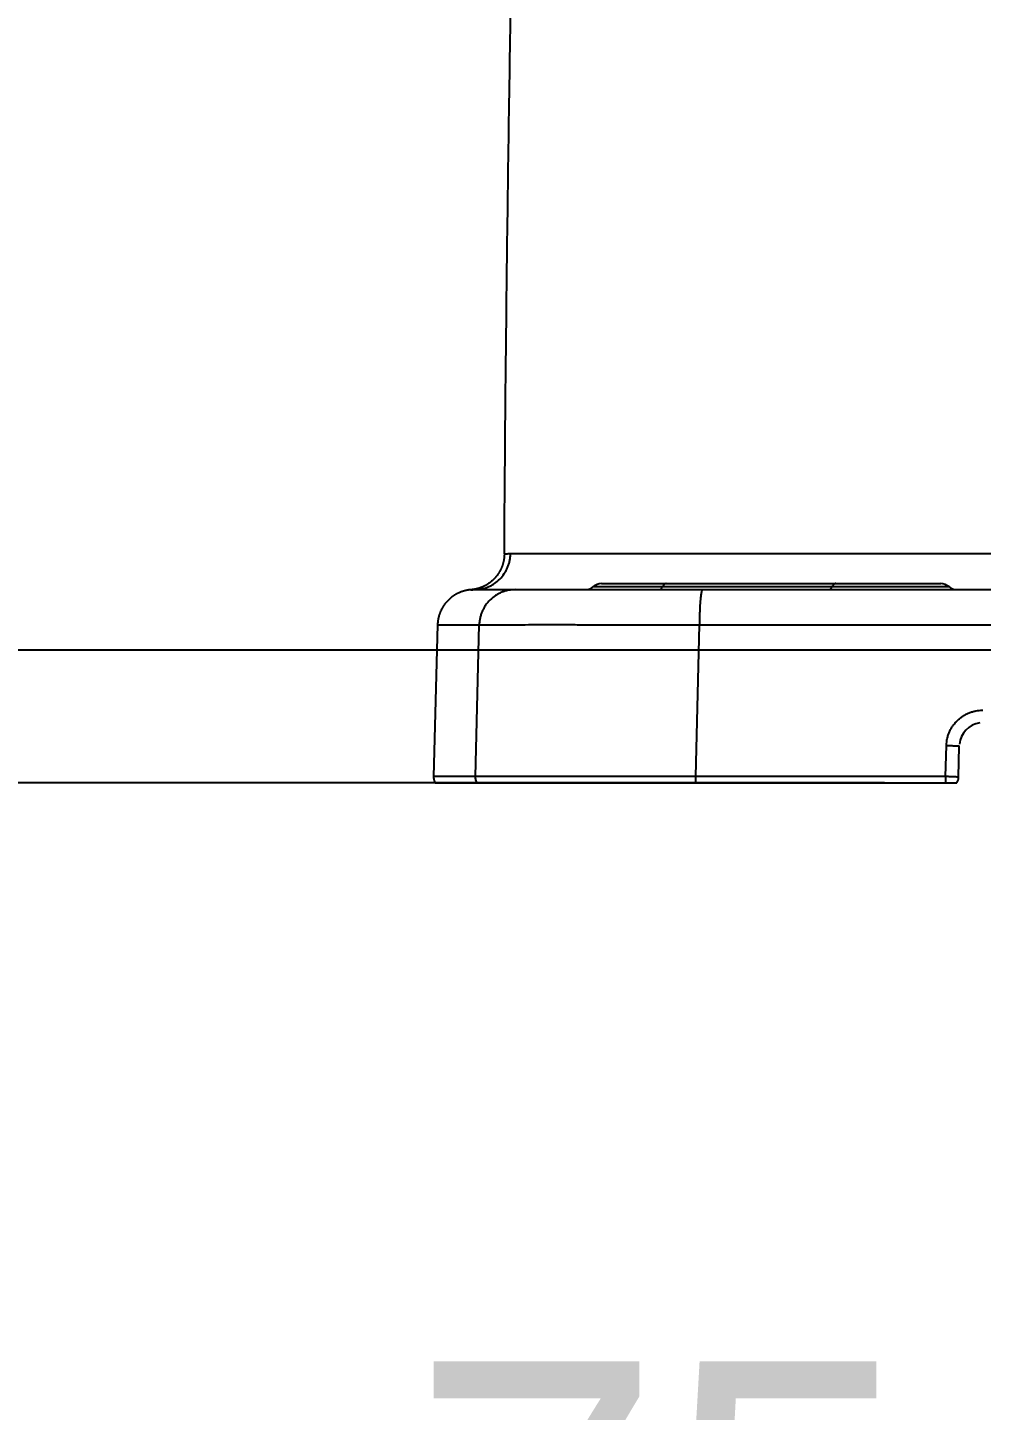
# Model space of a CAD drawing. Header units: millimetres. Extents: x 4086 to 8300, y 123 to 1549.
# Drawn here: x 6994.85 to 7014.59, y 635.53 to 664.14 of the extents above; entities that cross this region are included whole.
import ezdxf

# ---------------------------------------------------------------- set-up
doc = ezdxf.new("R2010")
doc.units = ezdxf.units.MM
doc.layers.add('外形图', color=7, linetype='Continuous')
doc.layers.add('尺寸标注', color=7, linetype='Continuous')
doc.styles.add('思源黑', font='SourceHanSansCN-Normal.ttf')
doc.dimstyles.new('尺寸标注_1_4比例', dxfattribs={"dimtxt": 7, "dimasz": 6, "dimexe": 2, "dimexo": 1.5, "dimgap": 1, "dimtad": 1, "dimdec": 1, "dimlfac": 4, "dimdsep": 46, "dimtxsty": '思源黑', "dimcen": 0.09, "dimadec": 0, "dimazin": 0, "dimtp": 0.01, "dimtm": 0.01, "dimtfac": 1, "dimtdec": 1, "dimtofl": 0, "dimtmove": 0, "dimatfit": 3, "dimfxl": 1, "dimtolj": 1, "dimarcsym": 0})

# ---------------------------------------------------------------- blocks, each defined once
blk = doc.blocks.new('*D775')
at = {"layer": 'Defpoints', "color": 0}
for p in [(7020.362, 711.013), (6971.195, 648.513), (7008.683, 648.513)]:
    blk.add_point(p, dxfattribs=at)
at = {"layer": '尺寸标注', "color": 0, "lineweight": -2}
for p, q in [((7018.862, 711.013), (6969.195, 711.013)), ((6971.195, 705.013), (6971.195, 654.513)), ((7007.183, 648.513), (6969.195, 648.513))]:
    blk.add_line(p, q, dxfattribs=at)
at = {"layer": '尺寸标注', "color": 0}
for points in [[(6972.195, 705.013), (6970.195, 705.013), (6971.195, 711.013)], [(6970.195, 654.513), (6972.195, 654.513), (6971.195, 648.513)]]:
    blk.add_solid(points, dxfattribs=at)
at = {"layer": '尺寸标注', "color": 0, "insert": (6966.571, 679.763), "char_height": 7, "attachment_point": 5, "rotation": 90, "style": '思源黑'}
blk.add_mtext('\\A1;250', dxfattribs=at)
blk = doc.blocks.new('*D780')
at = {"layer": 'Defpoints', "color": 0}
for p in [(6912.112, 819.638), (7029.112, 640.885), (6912.112, 610.781)]:
    blk.add_point(p, dxfattribs=at)
at = {"layer": '尺寸标注', "color": 0, "lineweight": -2}
for p, q in [((6912.112, 818.138), (6912.112, 608.781)), ((7029.112, 639.385), (7029.112, 608.781)), ((7023.112, 610.781), (6918.112, 610.781))]:
    blk.add_line(p, q, dxfattribs=at)
at = {"layer": '尺寸标注', "color": 0}
for points in [[(6918.112, 611.781), (6918.112, 609.781), (6912.112, 610.781)], [(7023.112, 609.781), (7023.112, 611.781), (7029.112, 610.781)]]:
    blk.add_solid(points, dxfattribs=at)
at = {"layer": '尺寸标注', "color": 0, "insert": (6970.612, 615.405), "char_height": 7, "attachment_point": 5, "style": '思源黑'}
blk.add_mtext('\\A1;468', dxfattribs=at)
blk = doc.blocks.new('*D808')
at = {"layer": 'Defpoints', "color": 0}
for p in [(7019.737, 651.263), (7038.487, 651.263), (7038.487, 628.43)]:
    blk.add_point(p, dxfattribs=at)
at = {"layer": '尺寸标注', "color": 0, "lineweight": -2}
for p, q in [((7019.737, 649.763), (7019.737, 626.43)), ((7038.487, 649.763), (7038.487, 626.43)), ((7019.737, 628.43), (7002.222, 628.43)), ((7025.737, 628.43), (7032.487, 628.43))]:
    blk.add_line(p, q, dxfattribs=at)
at = {"layer": '尺寸标注', "color": 0}
for points in [[(7025.737, 629.43), (7025.737, 627.43), (7019.737, 628.43)], [(7032.487, 627.43), (7032.487, 629.43), (7038.487, 628.43)]]:
    blk.add_solid(points, dxfattribs=at)
at = {"layer": '尺寸标注', "color": 0, "insert": (7007.98, 632.992), "char_height": 7, "attachment_point": 5, "style": '思源黑'}
blk.add_mtext('\\A1;75', dxfattribs=at)
blk = doc.blocks.new('*D809')
at = {"color": 0, "lineweight": -2}
for p, q in [((6984.999, 657.263), (6984.999, 674.281)), ((7018.237, 651.263), (6982.999, 651.263)), ((7012.582, 648.513), (6982.999, 648.513)), ((6984.999, 642.513), (6984.999, 636.513))]:
    blk.add_line(p, q, dxfattribs=at)
at = {"color": 0}
for points in [[(6983.999, 657.263), (6985.999, 657.263), (6984.999, 651.263)], [(6985.999, 642.513), (6983.999, 642.513), (6984.999, 648.513)]]:
    blk.add_solid(points, dxfattribs=at)
at = {"layer": 'Defpoints', "color": 0}
for p in [(7019.737, 651.263), (6984.999, 648.513), (7014.082, 648.513)]:
    blk.add_point(p, dxfattribs=at)
at = {"color": 0, "insert": (6980.499, 668.772), "char_height": 7, "attachment_point": 5, "rotation": 90, "style": '思源黑'}
blk.add_mtext('\\A1;11', dxfattribs=at)

msp = doc.modelspace()

# ---------------------------------------------------------------- linework, layer by layer
at = {"layer": '外形图'}
for p, q in [((7004.8424, 653.2583), (7016.5644, 653.2583)), ((7004.0252, 652.5106), (7004.0189, 652.5101)), ((7004.0288, 652.5109), (7004.0252, 652.5106)), ((7004.0322, 652.5112), (7004.0288, 652.5109)), ((7004.0357, 652.5115), (7004.0322, 652.5112)), ((7004.0391, 652.5118), (7004.0357, 652.5115)), ((7004.043, 652.5122), (7004.0391, 652.5118)), ((7004.0471, 652.5126), (7004.043, 652.5122)), ((7004.0508, 652.5131), (7004.0471, 652.5126)), ((7004.0557, 652.5136), (7004.0508, 652.5131)), ((7004.0619, 652.5144), (7004.0557, 652.5136)), ((7004.0962, 652.5128), (7004.0963, 652.5128)), ((7004.0963, 652.5128), (7004.0962, 652.5128)), ((7004.0963, 652.5128), (7016.2331, 652.5128)), ((7006.5609, 652.5753), (7013.9132, 652.5753)), ((7006.7263, 652.6378), (7013.7478, 652.6378)), ((7003.3329, 651.7824), (7003.2508, 648.6443)), ((7003.3329, 651.7824), (7004.1953, 651.7824)), ((7004.1194, 648.6443), (7004.1953, 651.7824)), ((7008.6763, 648.6443), (7008.7538, 651.7824)), ((7008.7538, 651.7824), (7016.2713, 651.7824)), ((7013.8494, 648.6443), (7013.8663, 649.2885)), ((7014.1152, 648.6313), (7014.132, 649.2755)), ((7004.1194, 648.6443), (7003.2508, 648.6443)), ((7008.6763, 648.6443), (7004.1194, 648.6443)), ((7013.8494, 648.6443), (7008.6763, 648.6443)), ((7003.2842, 648.5128), (7014.0818, 648.5128))]:
    msp.add_line(p, q, dxfattribs=at)
for points in [[(7004.7162, 653.2538), (7004.716, 653.2442), (7004.7158, 653.2345), (7004.7154, 653.2247), (7004.7149, 653.215), (7004.7143, 653.2053), (7004.7135, 653.1955), (7004.7127, 653.1858), (7004.7117, 653.1761), (7004.7105, 653.1664), (7004.7093, 653.1567), (7004.7079, 653.1471), (7004.7064, 653.1374), (7004.7047, 653.1278), (7004.703, 653.1182), (7004.7011, 653.1086), (7004.6991, 653.0991), (7004.697, 653.0896), (7004.6947, 653.0801), (7004.6923, 653.0706), (7004.6898, 653.0612), (7004.6872, 653.0518), (7004.6844, 653.0424), (7004.6816, 653.0331), (7004.6786, 653.0238), (7004.6755, 653.0146), (7004.6722, 653.0054), (7004.6689, 652.9962), (7004.6654, 652.9871), (7004.6618, 652.978), (7004.6581, 652.969), (7004.6543, 652.96), (7004.6504, 652.9511), (7004.6463, 652.9422), (7004.6421, 652.9334), (7004.6379, 652.9246), (7004.6335, 652.9159), (7004.629, 652.9072), (7004.6243, 652.8987), (7004.6196, 652.8901), (7004.6148, 652.8817), (7004.6098, 652.8732), (7004.6047, 652.8649), (7004.5996, 652.8566), (7004.5943, 652.8484), (7004.5889, 652.8403), (7004.5834, 652.8322), (7004.5778, 652.8242), (7004.5721, 652.8163), (7004.5663, 652.8085), (7004.5604, 652.8007), (7004.5544, 652.793), (7004.5483, 652.7854), (7004.5421, 652.7779), (7004.5358, 652.7704), (7004.5294, 652.763), (7004.5229, 652.7558), (7004.5163, 652.7486), (7004.5097, 652.7414), (7004.5029, 652.7344), (7004.496, 652.7275), (7004.4891, 652.7206), (7004.482, 652.7139), (7004.4749, 652.7072), (7004.4677, 652.7006), (7004.4604, 652.6942), (7004.453, 652.6878), (7004.4456, 652.6815), (7004.438, 652.6753), (7004.4304, 652.6692), (7004.4227, 652.6632), (7004.4149, 652.6573), (7004.4071, 652.6515), (7004.3991, 652.6459), (7004.3911, 652.6403), (7004.3831, 652.6348), (7004.3749, 652.6294), (7004.3667, 652.6242), (7004.3584, 652.619), (7004.3501, 652.614), (7004.3416, 652.609), (7004.3332, 652.6042), (7004.3246, 652.5995), (7004.316, 652.5949), (7004.3074, 652.5904), (7004.2986, 652.586), (7004.2899, 652.5817), (7004.281, 652.5776), (7004.2722, 652.5735), (7004.2632, 652.5696), (7004.2542, 652.5658), (7004.2452, 652.5621), (7004.2361, 652.5585), (7004.227, 652.5551), (7004.2179, 652.5518), (7004.2086, 652.5485), (7004.1993, 652.5454), (7004.1904, 652.5426), (7004.1818, 652.5399), (7004.1738, 652.5376), (7004.1662, 652.5354), (7004.1589, 652.5335), (7004.1521, 652.5317), (7004.1455, 652.53), (7004.1392, 652.5285), (7004.1332, 652.5271), (7004.1275, 652.5258), (7004.1219, 652.5246), (7004.1166, 652.5235), (7004.1115, 652.5225), (7004.1065, 652.5215), (7004.1017, 652.5206), (7004.0971, 652.5198), (7004.0927, 652.519), (7004.0883, 652.5183), (7004.0842, 652.5176), (7004.0801, 652.517), (7004.0762, 652.5164), (7004.0724, 652.5158), (7004.0688, 652.5153), (7004.0653, 652.5148), (7004.0619, 652.5144)], [(7004.0189, 652.5101), (7004.0092, 652.5092), (7003.9994, 652.5082), (7003.9897, 652.507), (7003.98, 652.5057), (7003.9703, 652.5043), (7003.9607, 652.5028), (7003.951, 652.5012), (7003.9414, 652.4994), (7003.9318, 652.4975), (7003.9223, 652.4954), (7003.9127, 652.4933), (7003.9032, 652.491), (7003.8938, 652.4886), (7003.8843, 652.4861), (7003.8749, 652.4834), (7003.8655, 652.4807), (7003.8562, 652.4778), (7003.8469, 652.4748), (7003.8376, 652.4716), (7003.8284, 652.4684), (7003.8193, 652.465), (7003.8101, 652.4615), (7003.801, 652.4579), (7003.792, 652.4542), (7003.783, 652.4503), (7003.7741, 652.4464), (7003.7652, 652.4423), (7003.7564, 652.4381), (7003.7476, 652.4338), (7003.7389, 652.4294), (7003.7302, 652.4248), (7003.7216, 652.4202), (7003.7131, 652.4154), (7003.7046, 652.4105), (7003.6962, 652.4056), (7003.6879, 652.4005), (7003.6796, 652.3953), (7003.6714, 652.39), (7003.6632, 652.3845), (7003.6552, 652.379), (7003.6472, 652.3734), (7003.6393, 652.3677), (7003.6314, 652.3618), (7003.6237, 652.3559), (7003.616, 652.3499), (7003.6083, 652.3437), (7003.6008, 652.3375), (7003.5934, 652.3312), (7003.586, 652.3248), (7003.5787, 652.3182), (7003.5715, 652.3116), (7003.5644, 652.3049), (7003.5574, 652.2981), (7003.5505, 652.2912), (7003.5436, 652.2842), (7003.5369, 652.2772), (7003.5302, 652.27), (7003.5237, 652.2628), (7003.5172, 652.2554), (7003.5108, 652.248), (7003.5045, 652.2405), (7003.4984, 652.233), (7003.4923, 652.2253), (7003.4863, 652.2176), (7003.4804, 652.2098), (7003.4747, 652.2019), (7003.469, 652.1939), (7003.4634, 652.1859), (7003.458, 652.1778), (7003.4526, 652.1696), (7003.4474, 652.1614), (7003.4422, 652.153), (7003.4372, 652.1447), (7003.4323, 652.1362), (7003.4274, 652.1277), (7003.4227, 652.1191), (7003.4182, 652.1105), (7003.4137, 652.1018), (7003.4093, 652.0931), (7003.4051, 652.0843), (7003.4009, 652.0754), (7003.3969, 652.0665), (7003.393, 652.0575), (7003.3892, 652.0485), (7003.3856, 652.0395), (7003.382, 652.0304), (7003.3786, 652.0212), (7003.3753, 652.012), (7003.3721, 652.0028), (7003.369, 651.9935), (7003.3661, 651.9842), (7003.3633, 651.9748), (7003.3606, 651.9654), (7003.358, 651.956), (7003.3555, 651.9465), (7003.3532, 651.937), (7003.351, 651.9275), (7003.3489, 651.918), (7003.347, 651.9084), (7003.3451, 651.8988), (7003.3434, 651.8892), (7003.3418, 651.8795), (7003.3404, 651.8698), (7003.339, 651.8602), (7003.3378, 651.8505), (7003.3368, 651.8408), (7003.3358, 651.831), (7003.335, 651.8213), (7003.3343, 651.8115), (7003.3337, 651.8018), (7003.3333, 651.792), (7003.3329, 651.7824)], [(7003.2508, 648.6443), (7003.2507, 648.6404), (7003.2507, 648.6362), (7003.2508, 648.632), (7003.2509, 648.6278), (7003.2511, 648.6237), (7003.2514, 648.6195), (7003.2517, 648.6153), (7003.2521, 648.6112), (7003.2526, 648.607), (7003.2531, 648.6029), (7003.2538, 648.5987), (7003.2544, 648.5946), (7003.2552, 648.5905), (7003.256, 648.5864), (7003.2569, 648.5823), (7003.2579, 648.5783), (7003.2589, 648.5742), (7003.26, 648.5702), (7003.2612, 648.5662), (7003.2624, 648.5622), (7003.2637, 648.5582), (7003.2651, 648.5543), (7003.2665, 648.5504), (7003.268, 648.5465), (7003.2695, 648.5426), (7003.2712, 648.5387), (7003.2728, 648.5349), (7003.2746, 648.5311), (7003.2764, 648.5274), (7003.2783, 648.5236), (7003.2802, 648.5199), (7003.2822, 648.5163), (7003.2842, 648.5128)]]:
    msp.add_lwpolyline(points, dxfattribs=at)
for centre, radius, start, end in [((7006.3956, 652.7628), 0.25, 270, 311.40962), ((7006.7263, 652.3878), 0.25, 90, 131.40962), ((7013.7479, 652.3878), 0.25, 48.59038, 90), ((7014.0786, 652.7628), 0.25, 228.59038, 270), ((7014.6319, 649.2624), 0.5, 98.23878, 174.29716), ((7013.8653, 648.6378), 0.25, 330, 358.5)]:
    msp.add_arc(centre, radius, start, end, dxfattribs=at)
for points, knots in [([(7004.7162, 653.2538), (7004.7222, 654.2703), (7004.7379, 656.3059), (7004.7712, 659.3565), (7004.8131, 662.3954), (7004.8626, 665.4035), (7004.9184, 668.3617), (7004.9986, 672.1505), (7005.0875, 675.8091), (7005.1835, 679.3208), (7005.2558, 681.7848), (7005.3305, 684.1579), (7005.4082, 686.4688), (7005.4895, 688.7466), (7005.6042, 691.801), (7005.6962, 694.0993), (7005.7596, 695.6429)], [0, 0, 0, 0, 0.0719176, 0.1440141, 0.2158379, 0.2869372, 0.3568601, 0.4251548, 0.5550505, 0.6157757, 0.6736878, 0.7294516, 0.7837516, 0.8372722, 0.8906976, 1, 1, 1, 1]), ([(7004.0963, 652.5128), (7004.1206, 652.5128), (7004.1693, 652.5152), (7004.2416, 652.5259), (7004.3125, 652.5437), (7004.3813, 652.5684), (7004.4474, 652.5997), (7004.531, 652.6498), (7004.6258, 652.7275), (7004.7036, 652.8223), (7004.7539, 652.906), (7004.7855, 652.9722), (7004.8104, 653.0413), (7004.8285, 653.1124), (7004.8396, 653.185), (7004.8423, 653.2339), (7004.8424, 653.2583)], [0, 0, 0, 0, 0.0623581, 0.1247218, 0.1870978, 0.2494915, 0.3119075, 0.3743498, 0.4991743, 0.6241247, 0.6867194, 0.7493405, 0.8119842, 0.8746457, 0.9373193, 1, 1, 1, 1]), ([(7004.7162, 653.2538), (7004.7162, 653.2538), (7004.7162, 653.2538), (7004.7162, 653.2538), (7004.7162, 653.2538), (7004.7163, 653.2538), (7004.7165, 653.2538), (7004.7167, 653.2538), (7004.717, 653.2539), (7004.7173, 653.2539), (7004.7177, 653.2539), (7004.7184, 653.254), (7004.7193, 653.254), (7004.7207, 653.2541), (7004.7223, 653.2542), (7004.7241, 653.2544), (7004.7262, 653.2545), (7004.7295, 653.2547), (7004.7343, 653.255), (7004.7407, 653.2554), (7004.7481, 653.2558), (7004.7565, 653.2562), (7004.7658, 653.2567), (7004.7762, 653.2571), (7004.792, 653.2576), (7004.8142, 653.2582), (7004.8326, 653.2583), (7004.8424, 653.2583)], [0, 0, 0, 0, 0.0000612, 0.0002448, 0.0005509, 0.0009794, 0.0022036, 0.0039175, 0.006121, 0.008814, 0.0119966, 0.0156686, 0.0244809, 0.0352507, 0.0479775, 0.0626611, 0.0793011, 0.0978966, 0.1409504, 0.1918157, 0.2504859, 0.3169545, 0.3912131, 0.4732541, 0.5630714, 0.7660121, 1, 1, 1, 1]), ([(7004.0244, 652.5105), (7004.0241, 652.5105), (7004.0274, 652.5107), (7004.029, 652.5108), (7004.0356, 652.5112), (7004.043, 652.5116), (7004.0532, 652.512), (7004.0655, 652.5124), (7004.0801, 652.5127), (7004.0906, 652.5128), (7004.0962, 652.5128)], [0, 0, 0, 0, 0.0156033, 0.0624802, 0.1406225, 0.2500147, 0.3906486, 0.5625188, 0.7656267, 1, 1, 1, 1]), ([(7004.9423, 652.5128), (7004.9183, 652.5128), (7004.8702, 652.5105), (7004.7987, 652.5), (7004.7286, 652.4827), (7004.6604, 652.4587), (7004.5949, 652.4281), (7004.5119, 652.3792), (7004.4176, 652.3033), (7004.3396, 652.2107), (7004.2887, 652.1288), (7004.2566, 652.0638), (7004.2309, 651.9961), (7004.2118, 651.9262), (7004.1995, 651.8548), (7004.1959, 651.8066), (7004.1953, 651.7824)], [0, 0, 0, 0, 0.0624091, 0.1248218, 0.1872428, 0.2496757, 0.3121237, 0.3745893, 0.4994354, 0.6243672, 0.6869366, 0.7495243, 0.8121278, 0.874744, 0.9373691, 1, 1, 1, 1]), ([(7007.9199, 652.5128), (7007.9233, 652.5128), (7007.93, 652.5135), (7007.94, 652.5167), (7007.9497, 652.5218), (7007.9592, 652.529), (7007.9683, 652.538), (7007.9803, 652.553), (7007.9879, 652.566), (7007.9925, 652.5753)], [0, 0, 0, 0, 0.0989611, 0.201201, 0.3096065, 0.4264244, 0.5532143, 0.6909117, 1, 1, 1, 1]), ([(7008.0651, 652.6378), (7008.0618, 652.6378), (7008.055, 652.6371), (7008.045, 652.6339), (7008.0353, 652.6288), (7008.0258, 652.6216), (7008.0167, 652.6126), (7008.0047, 652.5976), (7007.9971, 652.5846), (7007.9925, 652.5753)], [0, 0, 0, 0, 0.0989611, 0.201201, 0.3096065, 0.4264244, 0.5532143, 0.6909117, 1, 1, 1, 1]), ([(7008.8171, 652.5128), (7008.8166, 652.5128), (7008.8155, 652.5126), (7008.8139, 652.5119), (7008.8124, 652.5108), (7008.8102, 652.5086), (7008.8076, 652.5046), (7008.8046, 652.4984), (7008.8017, 652.4906), (7008.7988, 652.4811), (7008.7959, 652.4699), (7008.7931, 652.4571), (7008.7903, 652.4426), (7008.7865, 652.4203), (7008.782, 652.3886), (7008.7771, 652.3462), (7008.7726, 652.2984), (7008.7685, 652.2456), (7008.7648, 652.1883), (7008.7616, 652.1271), (7008.758, 652.0392), (7008.7549, 651.9239), (7008.7539, 651.8303), (7008.7538, 651.7824)], [0, 0, 0, 0, 0.0020873, 0.0043348, 0.0068716, 0.0097883, 0.0169698, 0.0261551, 0.0374523, 0.0509034, 0.0665173, 0.0842832, 0.1041771, 0.1261649, 0.1762447, 0.234109, 0.2992509, 0.3710862, 0.4489623, 0.5321674, 0.6199369, 0.8058986, 1, 1, 1, 1]), ([(7011.4289, 652.5128), (7011.4322, 652.5128), (7011.439, 652.5135), (7011.449, 652.5167), (7011.4587, 652.5218), (7011.4682, 652.529), (7011.4773, 652.538), (7011.4893, 652.553), (7011.4969, 652.566), (7011.5015, 652.5753)], [0, 0, 0, 0, 0.0989611, 0.201201, 0.3096065, 0.4264244, 0.5532143, 0.6909117, 1, 1, 1, 1]), ([(7011.5741, 652.6378), (7011.5707, 652.6378), (7011.564, 652.6371), (7011.554, 652.6339), (7011.5443, 652.6288), (7011.5348, 652.6216), (7011.5257, 652.6126), (7011.5137, 652.5976), (7011.5061, 652.5846), (7011.5015, 652.5753)], [0, 0, 0, 0, 0.0989611, 0.201201, 0.3096065, 0.4264244, 0.5532143, 0.6909117, 1, 1, 1, 1]), ([(7004.1953, 651.7824), (7004.203, 651.7827), (7004.2217, 651.7833), (7004.2545, 651.7839), (7004.2967, 651.7845), (7004.3482, 651.7851), (7004.409, 651.7856), (7004.5083, 651.7863), (7004.6545, 651.787), (7004.8556, 651.7877), (7005.0899, 651.7881), (7005.3555, 651.7884), (7005.6505, 651.7885), (7005.9724, 651.7884), (7006.4485, 651.788), (7007.0911, 651.787), (7007.9052, 651.7851), (7008.4666, 651.7834), (7008.7538, 651.7824)], [0, 0, 0, 0, 0.0051072, 0.0122989, 0.0215621, 0.032879, 0.0462284, 0.0615847, 0.0981969, 0.1424356, 0.1939622, 0.2523818, 0.3172464, 0.3880586, 0.464275, 0.6305442, 0.8109609, 1, 1, 1, 1]), ([(7013.8663, 649.2885), (7013.8676, 649.3368), (7013.8766, 649.4092), (7013.9021, 649.5024), (7013.928, 649.5702), (7013.9603, 649.6352), (7013.9988, 649.6967), (7014.0429, 649.7543), (7014.0925, 649.8073), (7014.1469, 649.8553), (7014.2056, 649.8978), (7014.2682, 649.9345), (7014.334, 649.9649), (7014.4024, 649.9889), (7014.4961, 650.0118), (7014.5687, 650.0189), (7014.6168, 650.0189)], [0, 0, 0, 0, 0.124945, 0.1874986, 0.250054, 0.3126091, 0.3751611, 0.4377072, 0.5002458, 0.5627748, 0.6252925, 0.6877981, 0.7502911, 0.8127712, 0.8752396, 1, 1, 1, 1]), ([(7013.8663, 649.2885), (7013.8833, 649.2881), (7013.9168, 649.2872), (7013.9581, 649.2859), (7013.9899, 649.2847), (7014.0122, 649.2839), (7014.0332, 649.283), (7014.0526, 649.282), (7014.0703, 649.2811), (7014.0859, 649.2802), (7014.0995, 649.2794), (7014.1093, 649.2786), (7014.1161, 649.278), (7014.1202, 649.2776), (7014.1238, 649.2773), (7014.1267, 649.2769), (7014.1289, 649.2765), (7014.1306, 649.2762), (7014.1315, 649.2759), (7014.1319, 649.2757), (7014.132, 649.2755), (7014.132, 649.2755)], [0, 0, 0, 0, 0.1913497, 0.3772383, 0.465701, 0.5499352, 0.6290633, 0.7022609, 0.7687661, 0.8278869, 0.8790094, 0.9216042, 0.9395637, 0.9552349, 0.9685796, 0.9795662, 0.9881729, 0.9943912, 0.9982454, 0.9993363, 1, 1, 1, 1]), ([(7004.1527, 648.5128), (7004.147, 648.5227), (7004.1369, 648.5434), (7004.1262, 648.5761), (7004.1201, 648.61), (7004.1191, 648.6329), (7004.1194, 648.6443)], [0, 0, 0, 0, 0.2499004, 0.4998849, 0.749928, 1, 1, 1, 1]), ([(7008.6792, 648.5128), (7008.6781, 648.5339), (7008.6767, 648.5778), (7008.6763, 648.6217), (7008.6763, 648.6443)], [0, 0, 0, 0, 0.4825728, 1, 1, 1, 1]), ([(7013.8494, 648.6443), (7013.8486, 648.6329), (7013.8475, 648.6102), (7013.8475, 648.5766), (7013.8487, 648.5493), (7013.8502, 648.5281), (7013.8511, 648.5179), (7013.8516, 648.5128)], [0, 0, 0, 0, 0.2605509, 0.5171492, 0.7651359, 0.8844875, 1, 1, 1, 1]), ([(7014.1152, 648.6313), (7014.1152, 648.6313), (7014.1151, 648.6315), (7014.1146, 648.6317), (7014.1137, 648.632), (7014.1121, 648.6323), (7014.1098, 648.6327), (7014.1069, 648.6331), (7014.1034, 648.6334), (7014.0992, 648.6338), (7014.0925, 648.6344), (7014.0826, 648.6352), (7014.069, 648.636), (7014.0534, 648.6369), (7014.0358, 648.6378), (7014.0163, 648.6388), (7013.9954, 648.6397), (7013.973, 648.6405), (7013.9412, 648.6417), (7013.9084, 648.6428), (7013.8749, 648.6437), (7013.8579, 648.6442), (7013.8494, 648.6443)], [0, 0, 0, 0, 0.0006609, 0.0017521, 0.0056072, 0.0118254, 0.020432, 0.0314187, 0.0447636, 0.060435, 0.0783947, 0.1209902, 0.1721134, 0.231235, 0.297741, 0.3709394, 0.450068, 0.5343027, 0.6227655, 0.8086532, 0.904139, 1, 1, 1, 1])]:
    msp.add_open_spline(points, degree=3, knots=knots, dxfattribs=at)

# ---------------------------------------------------------------- dimensions: what is measured, and where the dimension line sits
dim = msp.add_linear_dim(base=(6984.9992, 648.5128), p1=(7019.7371, 651.2628), p2=(7014.0818, 648.5128), angle=90, dimstyle='尺寸标注_1_4比例')
dim.commit()
dim.dimension.update_dxf_attribs({"geometry": '*D809', "text_midpoint": (6984.9992, 668.7717), "dimtype": 160})
at = {"layer": '尺寸标注'}
for base, p1, p2, picture, middle in [((6912.1121, 610.7807), (7029.1121, 640.8854), (6912.1121, 819.6378), '*D780', (6970.6121, 610.7807)), ((7038.4871, 628.4299), (7019.7371, 651.2628), (7038.4871, 651.2628), '*D808', (7007.9796, 628.4299))]:
    dim = msp.add_linear_dim(base=base, p1=p1, p2=p2, dimstyle='尺寸标注_1_4比例', dxfattribs=at)
    dim.commit()
    dim.dimension.update_dxf_attribs({"geometry": picture, "text_midpoint": middle, "dimtype": 160})
dim = msp.add_linear_dim(base=(6971.1955, 648.5128), p1=(7020.3621, 711.0128), p2=(7008.683, 648.5128), angle=90, dimstyle='尺寸标注_1_4比例', dxfattribs=at)
dim.commit()
dim.dimension.update_dxf_attribs({"geometry": '*D775', "text_midpoint": (6971.1955, 679.7628), "dimtype": 160})

doc.saveas('drawing.dxf')
